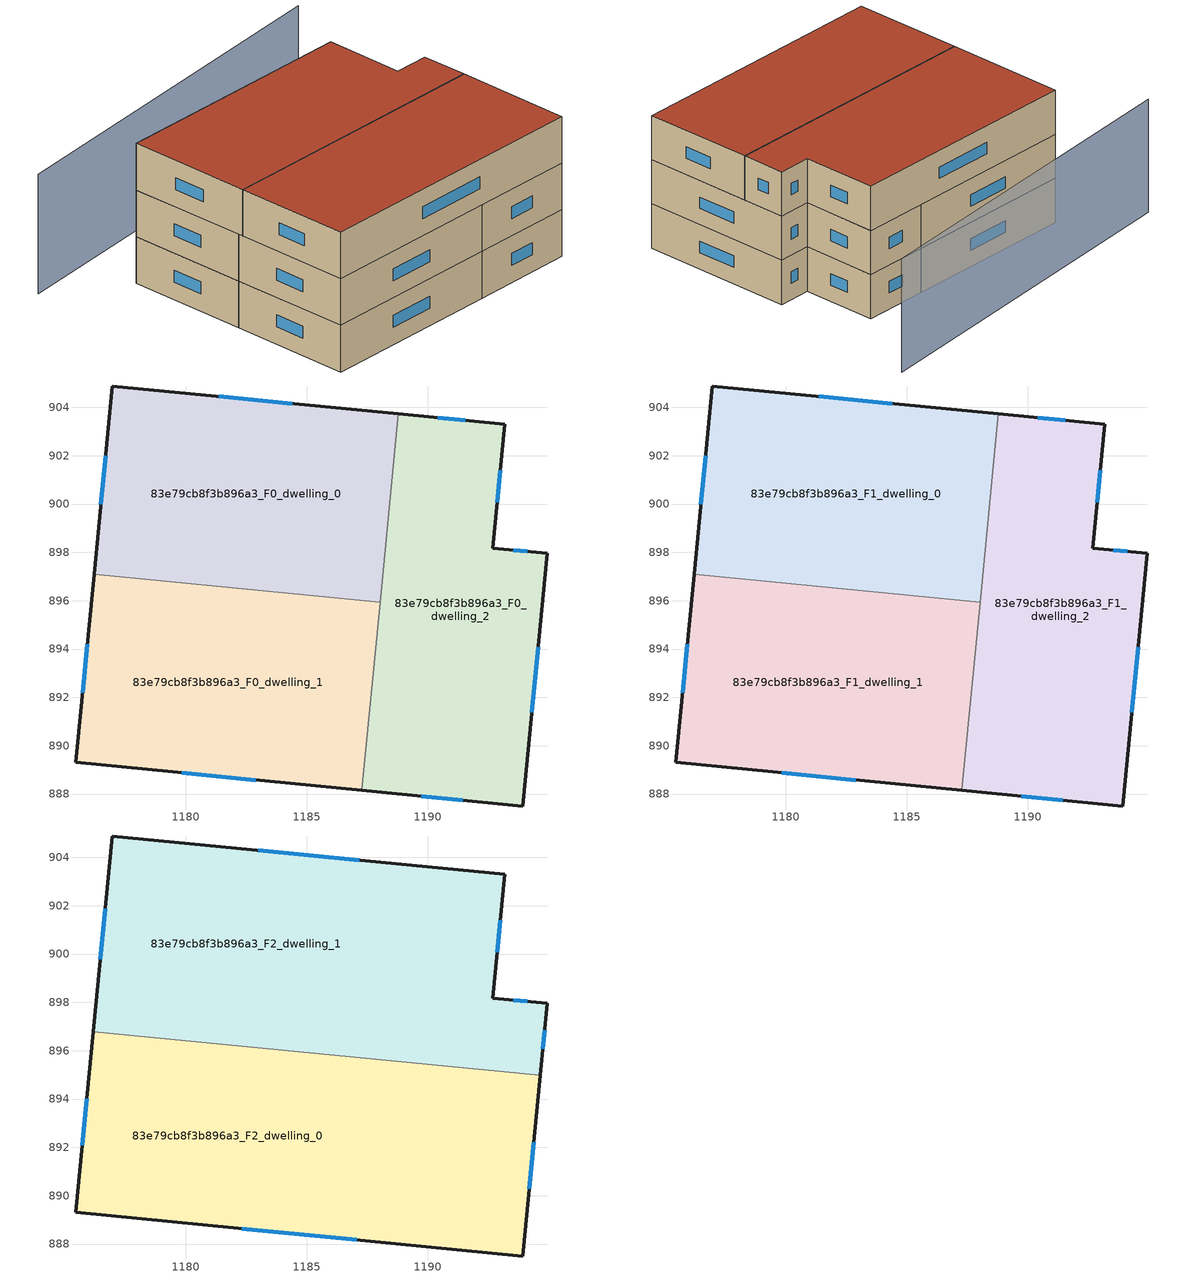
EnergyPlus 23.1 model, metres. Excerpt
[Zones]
83e79cb8f3b896a3_F0_dwelling_0
 floor ground (EU_floor_Construction): 1188.79,903.73 1188.04,895.94 1176.2,897.09 1176.96,904.88 z0
 wall outside (EU_wall_Construction): 1188.79,903.73 1176.96,904.88 1176.2,897.09 z0:3
 wall to 83e79cb8f3b896a3_F0_dwelling_1 (EU_wall_Construction): 1176.2,897.09 1188.04,895.94 z0:3
 wall to 83e79cb8f3b896a3_F0_dwelling_2 (EU_wall_Construction): 1188.04,895.94 1188.79,903.73 z0:3
 window (EU_Window_Construction): 1176.68,901.99 1176.48,899.98 / 1184.4,904.16 1181.35,904.46 z1.11:1.89
83e79cb8f3b896a3_F0_dwelling_1
 floor ground (EU_floor_Construction): 1188.04,895.94 1187.28,888.15 1175.44,889.3 1176.2,897.09 z0
 wall outside (EU_wall_Construction): 1176.2,897.09 1175.44,889.3 1187.28,888.15 z0:3
 wall to 83e79cb8f3b896a3_F0_dwelling_2 (EU_wall_Construction): 1187.28,888.15 1188.04,895.94 z0:3
 window (EU_Window_Construction): 1175.92,894.2 1175.73,892.19 / 1179.83,888.88 1182.89,888.58 z1.11:1.89
83e79cb8f3b896a3_F0_dwelling_2
 floor ground (EU_floor_Construction): 1193.2,903.3 1192.7,898.18 1194.95,897.96 1193.93,887.5 1187.28,888.15 1188.79,903.73 z0
 wall outside (EU_wall_Construction): 1187.28,888.15 1193.93,887.5 1194.95,897.96 1192.7,898.18 1193.2,903.3 1188.79,903.73 z0:3
 window (EU_Window_Construction): 1194.31,891.38 1194.58,894.08 / 1189.75,887.91 1191.47,887.74 / 1191.57,903.46 1190.43,903.57 / 1192.89,900.08 1193.01,901.4 / 1194.12,898.04 1193.54,898.09 z1.11:1.89
83e79cb8f3b896a3_F1_dwelling_0
 floor to 83e79cb8f3b896a3_F0_dwelling_0 (EU_floor_Construction): 1188.79,903.73 1188.04,895.94 1176.2,897.09 1176.96,904.88 z3
 wall outside (EU_wall_Construction): 1188.79,903.73 1176.96,904.88 1176.2,897.09 z3:6
 wall to 83e79cb8f3b896a3_F1_dwelling_1 (EU_wall_Construction): 1176.2,897.09 1188.04,895.94 z3:6
 wall to 83e79cb8f3b896a3_F1_dwelling_2 (EU_wall_Construction): 1188.04,895.94 1188.79,903.73 z3:6
 window (EU_Window_Construction): 1176.68,901.99 1176.48,899.98 / 1184.4,904.16 1181.35,904.46 z4.11:4.89
83e79cb8f3b896a3_F1_dwelling_1
 floor to 83e79cb8f3b896a3_F0_dwelling_1 (EU_floor_Construction): 1188.04,895.94 1187.28,888.15 1175.44,889.3 1176.2,897.09 z3
 wall outside (EU_wall_Construction): 1176.2,897.09 1175.44,889.3 1187.28,888.15 z3:6
 wall to 83e79cb8f3b896a3_F1_dwelling_2 (EU_wall_Construction): 1187.28,888.15 1188.04,895.94 z3:6
 window (EU_Window_Construction): 1175.92,894.2 1175.73,892.19 / 1179.83,888.88 1182.89,888.58 z4.11:4.89
83e79cb8f3b896a3_F1_dwelling_2
 floor to 83e79cb8f3b896a3_F0_dwelling_2 (EU_floor_Construction): 1193.2,903.3 1192.7,898.18 1194.95,897.96 1193.93,887.5 1187.28,888.15 1188.79,903.73 z3
 wall outside (EU_wall_Construction): 1187.28,888.15 1193.93,887.5 1194.95,897.96 1192.7,898.18 1193.2,903.3 1188.79,903.73 z3:6
 window (EU_Window_Construction): 1194.31,891.38 1194.58,894.08 / 1189.75,887.91 1191.47,887.74 / 1191.57,903.46 1190.43,903.57 / 1192.89,900.08 1193.01,901.4 / 1194.12,898.04 1193.54,898.09 z4.11:4.89
83e79cb8f3b896a3_F2_dwelling_0
 floor to 83e79cb8f3b896a3_F1_dwelling_1 (EU_floor_Construction): 1188.01,895.63 1187.28,888.15 1175.44,889.3 1176.17,896.78 z6
 floor to 83e79cb8f3b896a3_F1_dwelling_2 (EU_floor_Construction): 1194.66,894.98 1193.93,887.5 1187.28,888.15 1188.01,895.63 z6
 wall outside (EU_wall_Construction): 1176.17,896.78 1175.44,889.3 1193.93,887.5 1194.66,894.98 z6:9
 wall to 83e79cb8f3b896a3_F2_dwelling_1 (EU_wall_Construction): 1194.66,894.98 1176.17,896.78 z6:9
 window (EU_Window_Construction): 1182.3,888.64 1187.08,888.17 / 1175.9,894.01 1175.71,892.08 / 1194.21,890.28 1194.39,892.21 z7.11:7.89
 roof outside (EU_roof_Construction): 1193.93,887.5 1194.66,894.98 1176.17,896.78 1175.44,889.3 z9
83e79cb8f3b896a3_F2_dwelling_1
 floor to 83e79cb8f3b896a3_F1_dwelling_0 (EU_floor_Construction): 1188.79,903.73 1188.04,895.94 1176.2,897.09 1176.96,904.88 z6
 floor to 83e79cb8f3b896a3_F1_dwelling_1 (EU_floor_Construction): 1188.04,895.94 1188.01,895.63 1176.17,896.78 1176.2,897.09 z6
 floor to 83e79cb8f3b896a3_F1_dwelling_2 (EU_floor_Construction): 1193.2,903.3 1192.7,898.18 1194.95,897.96 1194.66,894.98 1188.01,895.63 1188.79,903.73 z6
 wall outside (EU_wall_Construction): 1194.66,894.98 1194.95,897.96 1192.7,898.18 1193.2,903.3 1176.96,904.88 1176.17,896.78 z6:9
 window (EU_Window_Construction): 1194.12,898.04 1193.54,898.09 / 1194.77,896.08 1194.85,896.85 / 1176.67,901.88 1176.46,899.79 / 1187.18,903.89 1182.98,904.3 / 1192.89,900.08 1193.01,901.4 z7.11:7.89
 roof outside (EU_roof_Construction): 1194.66,894.98 1194.95,897.96 1192.7,898.18 1193.2,903.3 1176.96,904.88 1176.17,896.78 z9
shading: 1197.44,908.76 1172.61,908.58 z0:7.7
[Building]
EU S2 Campaign: North Axis=0; Terrain=City; Solar Distribution=FullExterior
[Site:Location]
Cape.Town.Intl.AP: Latitude=-33.965; Longitude=18.602; Time Zone=2; Elevation=46
[SizingPeriod:WeatherFileDays]
AnnualSizingPeriod: Begin Month=1; Begin Day of Month=1; End Month=12; End Day of Month=31; Day of Week for Start Day=Monday; Use Weather File Daylight Saving Period=No; Use Weather File Rain and Snow Indicators=No
[MATERIAL]
EU_InternalMass_Material: Roughness=MediumRough; Thickness=0.1; Conductivity=1; Density=1800; Specific Heat=900; Thermal Absorptance=0.9; Solar Absorptance=0.7; Visible Absorptance=0.7
[MATERIAL:NOMASS] Roughness=MediumRough; Thermal Absorptance=0.9; Solar Absorptance=0.7; Visible Absorptance=0.7
Name | Thermal Resistance
EU_wall_NoMass | 0.457447
EU_roof_NoMass | 0.416234
EU_floor_NoMass | 1.09226
[WINDOWMATERIAL:SIMPLEGLAZINGSYSTEM]
EU_Window_SimpleGlazing: UFactor=4.7504; Solar Heat Gain Coefficient=0.85; Visible Transmittance=0.85
[CONSTRUCTION]
EU_wall_Construction: EU_wall_NoMass
EU_roof_Construction: EU_roof_NoMass
EU_floor_Construction: EU_floor_NoMass
EU_Window_Construction: EU_Window_SimpleGlazing
EU_InternalMass_Construction: EU_InternalMass_Material
[ZONE] Type=1; Multiplier=1; Ceiling Height=autocalculate; Floor Area=autocalculate; Part of Total Floor Area=Yes
Name | Volume
83e79cb8f3b896a3_F0_dwelling_0; 83e79cb8f3b896a3_F1_dwelling_0 | 279.154
83e79cb8f3b896a3_F2_dwelling_0 | 418.703
83e79cb8f3b896a3_F0_dwelling_1; 83e79cb8f3b896a3_F1_dwelling_1 | 279.135
83e79cb8f3b896a3_F2_dwelling_1 | 418.717
83e79cb8f3b896a3_F0_dwelling_2; 83e79cb8f3b896a3_F1_dwelling_2 | 279.152
[INTERNALMASS] Construction=EU_InternalMass_Construction
Name | Zone or ZoneList | Surface Area
83e79cb8f3b896a3_F0_dwelling_0_EU_InternalMass | 83e79cb8f3b896a3_F0_dwelling_0 | 93.0539
83e79cb8f3b896a3_F0_dwelling_1_EU_InternalMass | 83e79cb8f3b896a3_F0_dwelling_1 | 93.0452
83e79cb8f3b896a3_F0_dwelling_2_EU_InternalMass | 83e79cb8f3b896a3_F0_dwelling_2 | 93.0506
83e79cb8f3b896a3_F1_dwelling_0_EU_InternalMass | 83e79cb8f3b896a3_F1_dwelling_0 | 93.0539
83e79cb8f3b896a3_F1_dwelling_1_EU_InternalMass | 83e79cb8f3b896a3_F1_dwelling_1 | 93.0452
83e79cb8f3b896a3_F1_dwelling_2_EU_InternalMass | 83e79cb8f3b896a3_F1_dwelling_2 | 93.0506
83e79cb8f3b896a3_F2_dwelling_0_EU_InternalMass | 83e79cb8f3b896a3_F2_dwelling_0 | 139.568
83e79cb8f3b896a3_F2_dwelling_1_EU_InternalMass | 83e79cb8f3b896a3_F2_dwelling_1 | 139.572
[OTHEREQUIPMENT] Fuel Type=Electricity; Design Level Calculation Method=Watts/Area; Power per Zone Floor Area=1; Fraction Latent=0; Fraction Radiant=0; Fraction Lost=0; Carbon Dioxide Generation Rate=0; EndUse Subcategory=EU_Step8_InternalGains
Name | Zone or ZoneList or Space or SpaceList | Schedule
EU_Step8_InternalGain_83e79cb8f3b896a3_F0_dwelling_0_f000 | 83e79cb8f3b896a3_F0_dwelling_0 | EU_Step8_GainSchedule_83e79cb8f3b896a3_F0_dwelling_0_f000
EU_Step8_InternalGain_83e79cb8f3b896a3_F0_dwelling_1_f000 | 83e79cb8f3b896a3_F0_dwelling_1 | EU_Step8_GainSchedule_83e79cb8f3b896a3_F0_dwelling_1_f000
EU_Step8_InternalGain_83e79cb8f3b896a3_F0_dwelling_2_f000 | 83e79cb8f3b896a3_F0_dwelling_2 | EU_Step8_GainSchedule_83e79cb8f3b896a3_F0_dwelling_2_f000
EU_Step8_InternalGain_83e79cb8f3b896a3_F1_dwelling_0_f000 | 83e79cb8f3b896a3_F1_dwelling_0 | EU_Step8_GainSchedule_83e79cb8f3b896a3_F1_dwelling_0_f000
EU_Step8_InternalGain_83e79cb8f3b896a3_F1_dwelling_1_f000 | 83e79cb8f3b896a3_F1_dwelling_1 | EU_Step8_GainSchedule_83e79cb8f3b896a3_F1_dwelling_1_f000
EU_Step8_InternalGain_83e79cb8f3b896a3_F1_dwelling_2_f000 | 83e79cb8f3b896a3_F1_dwelling_2 | EU_Step8_GainSchedule_83e79cb8f3b896a3_F1_dwelling_2_f000
EU_Step8_InternalGain_83e79cb8f3b896a3_F2_dwelling_0_f000 | 83e79cb8f3b896a3_F2_dwelling_0 | EU_Step8_GainSchedule_83e79cb8f3b896a3_F2_dwelling_0_f000
EU_Step8_InternalGain_83e79cb8f3b896a3_F2_dwelling_1_f000 | 83e79cb8f3b896a3_F2_dwelling_1 | EU_Step8_GainSchedule_83e79cb8f3b896a3_F2_dwelling_1_f000
[ZONEVENTILATION:DESIGNFLOWRATE] Schedule=EU_AlwaysOn; Design Flow Rate Calculation Method=AirChanges/Hour; Air Changes per Hour=0.690967; Ventilation Type=Natural; Fan Pressure Rise=0; Fan Total Efficiency=1; Constant Term Coefficient=1; Temperature Term Coefficient=0; Velocity Term Coefficient=0; Velocity Squared Term Coefficient=0; Minimum Indoor Temperature=-100; Maximum Indoor Temperature=100; Delta Temperature=-100; Minimum Outdoor Temperature=-100; Maximum Outdoor Temperature=100; Maximum Wind Speed=40
Name | Zone or ZoneList or Space or SpaceList
EU_ConstantAir_83e79cb8f3b896a3_F0_dwelling_0 | 83e79cb8f3b896a3_F0_dwelling_0
EU_ConstantAir_83e79cb8f3b896a3_F0_dwelling_1 | 83e79cb8f3b896a3_F0_dwelling_1
EU_ConstantAir_83e79cb8f3b896a3_F0_dwelling_2 | 83e79cb8f3b896a3_F0_dwelling_2
EU_ConstantAir_83e79cb8f3b896a3_F1_dwelling_0 | 83e79cb8f3b896a3_F1_dwelling_0
EU_ConstantAir_83e79cb8f3b896a3_F1_dwelling_1 | 83e79cb8f3b896a3_F1_dwelling_1
EU_ConstantAir_83e79cb8f3b896a3_F1_dwelling_2 | 83e79cb8f3b896a3_F1_dwelling_2
EU_ConstantAir_83e79cb8f3b896a3_F2_dwelling_0 | 83e79cb8f3b896a3_F2_dwelling_0
EU_ConstantAir_83e79cb8f3b896a3_F2_dwelling_1 | 83e79cb8f3b896a3_F2_dwelling_1
[HVACTEMPLATE:THERMOSTAT] Constant Heating Setpoint=20; Constant Cooling Setpoint=50
EU_HeatOnly_83e79cb8f3b896a3_F0_dwelling_0; EU_HeatOnly_83e79cb8f3b896a3_F0_dwelling_1; EU_HeatOnly_83e79cb8f3b896a3_F0_dwelling_2; EU_HeatOnly_83e79cb8f3b896a3_F1_dwelling_0; EU_HeatOnly_83e79cb8f3b896a3_F1_dwelling_1; EU_HeatOnly_83e79cb8f3b896a3_F1_dwelling_2; EU_HeatOnly_83e79cb8f3b896a3_F2_dwelling_0; EU_HeatOnly_83e79cb8f3b896a3_F2_dwelling_1
[HVACTEMPLATE:ZONE:IDEALLOADSAIRSYSTEM] System Availability Schedule=EU_AlwaysOn; Maximum Heating Supply Air Temperature=50; Minimum Cooling Supply Air Temperature=13; Maximum Heating Supply Air Humidity Ratio=0.0156; Minimum Cooling Supply Air Humidity Ratio=0.0077; Heating Limit=NoLimit; Cooling Limit=NoLimit; Heating Availability Schedule=EU_AlwaysOn; Cooling Availability Schedule=EU_CoolingOff; Dehumidification Control Type=ConstantSensibleHeatRatio; Cooling Sensible Heat Ratio=0.7; Dehumidification Setpoint=60; Humidification Control Type=None; Humidification Setpoint=30; Outdoor Air Method=None; Outdoor Air Flow Rate per Person=0.00944; Outdoor Air Flow Rate per Zone Floor Area=0; Outdoor Air Flow Rate per Zone=0; Demand Controlled Ventilation Type=None; Outdoor Air Economizer Type=NoEconomizer; Heat Recovery Type=None; Sensible Heat Recovery Effectiveness=0.7; Latent Heat Recovery Effectiveness=0.65
Name | Template Thermostat
83e79cb8f3b896a3_F0_dwelling_0 | EU_HeatOnly_83e79cb8f3b896a3_F0_dwelling_0
83e79cb8f3b896a3_F0_dwelling_1 | EU_HeatOnly_83e79cb8f3b896a3_F0_dwelling_1
83e79cb8f3b896a3_F0_dwelling_2 | EU_HeatOnly_83e79cb8f3b896a3_F0_dwelling_2
83e79cb8f3b896a3_F1_dwelling_0 | EU_HeatOnly_83e79cb8f3b896a3_F1_dwelling_0
83e79cb8f3b896a3_F1_dwelling_1 | EU_HeatOnly_83e79cb8f3b896a3_F1_dwelling_1
83e79cb8f3b896a3_F1_dwelling_2 | EU_HeatOnly_83e79cb8f3b896a3_F1_dwelling_2
83e79cb8f3b896a3_F2_dwelling_0 | EU_HeatOnly_83e79cb8f3b896a3_F2_dwelling_0
83e79cb8f3b896a3_F2_dwelling_1 | EU_HeatOnly_83e79cb8f3b896a3_F2_dwelling_1
[SIZING:ZONE] Zone Cooling Design Supply Air Temperature Input Method=SupplyAirTemperature; Zone Cooling Design Supply Air Temperature=13; Zone Heating Design Supply Air Temperature Input Method=SupplyAirTemperature; Zone Heating Design Supply Air Temperature=50; Zone Cooling Design Supply Air Humidity Ratio=0.008; Zone Heating Design Supply Air Humidity Ratio=0.008; Cooling Design Air Flow Method=DesignDay; Cooling Design Air Flow Rate=0; Cooling Minimum Air Flow per Zone Floor Area=0.000762; Cooling Minimum Air Flow=0; Cooling Minimum Air Flow Fraction=0.2; Heating Design Air Flow Method=DesignDay; Heating Design Air Flow Rate=0; Heating Maximum Air Flow per Zone Floor Area=0.002032; Heating Maximum Air Flow=0.141576; Heating Maximum Air Flow Fraction=0.3; Account for Dedicated Outdoor Air System=No; Dedicated Outdoor Air System Control Strategy=NeutralSupplyAir; Dedicated Outdoor Air Low Setpoint Temperature for Design=autosize; Dedicated Outdoor Air High Setpoint Temperature for Design=autosize; Zone Load Sizing Method=Sensible Load Only No Latent Load; Zone Latent Cooling Design Supply Air Humidity Ratio Input Method=HumidityRatioDifference; Zone Cooling Design Supply Air Humidity Ratio Difference=0.005; Zone Latent Heating Design Supply Air Humidity Ratio Input Method=HumidityRatioDifference; Zone Humidification Design Supply Air Humidity Ratio Difference=0.005
83e79cb8f3b896a3_F0_dwelling_0; 83e79cb8f3b896a3_F0_dwelling_1; 83e79cb8f3b896a3_F0_dwelling_2; 83e79cb8f3b896a3_F1_dwelling_0; 83e79cb8f3b896a3_F1_dwelling_1; 83e79cb8f3b896a3_F1_dwelling_2; 83e79cb8f3b896a3_F2_dwelling_0; 83e79cb8f3b896a3_F2_dwelling_1
[SCHEDULE:CONSTANT]
Name | Hourly Value
EU_AlwaysOn | 1
EU_CoolingOff | 0
[SCHEDULE:FILE] Column Number=1; Rows to Skip at Top=0; Number of Hours of Data=8760; Column Separator=Comma; Interpolate to Timestep=No; Minutes per Item=60; Adjust Schedule for Daylight Savings=Yes
Name | File
EU_Step8_GainSchedule_83e79cb8f3b896a3_F0_dwelling_0_f000 | ../../schedules/83e79cb8f3b896a3/83e79cb8f3b896a3_F0_dwelling_0_f000_gain.csv
EU_Step8_GainSchedule_83e79cb8f3b896a3_F0_dwelling_1_f000 | ../../schedules/83e79cb8f3b896a3/83e79cb8f3b896a3_F0_dwelling_1_f000_gain.csv
EU_Step8_GainSchedule_83e79cb8f3b896a3_F0_dwelling_2_f000 | ../../schedules/83e79cb8f3b896a3/83e79cb8f3b896a3_F0_dwelling_2_f000_gain.csv
EU_Step8_GainSchedule_83e79cb8f3b896a3_F1_dwelling_0_f000 | ../../schedules/83e79cb8f3b896a3/83e79cb8f3b896a3_F1_dwelling_0_f000_gain.csv
EU_Step8_GainSchedule_83e79cb8f3b896a3_F1_dwelling_1_f000 | ../../schedules/83e79cb8f3b896a3/83e79cb8f3b896a3_F1_dwelling_1_f000_gain.csv
EU_Step8_GainSchedule_83e79cb8f3b896a3_F1_dwelling_2_f000 | ../../schedules/83e79cb8f3b896a3/83e79cb8f3b896a3_F1_dwelling_2_f000_gain.csv
EU_Step8_GainSchedule_83e79cb8f3b896a3_F2_dwelling_0_f000 | ../../schedules/83e79cb8f3b896a3/83e79cb8f3b896a3_F2_dwelling_0_f000_gain.csv
EU_Step8_GainSchedule_83e79cb8f3b896a3_F2_dwelling_1_f000 | ../../schedules/83e79cb8f3b896a3/83e79cb8f3b896a3_F2_dwelling_1_f000_gain.csv
